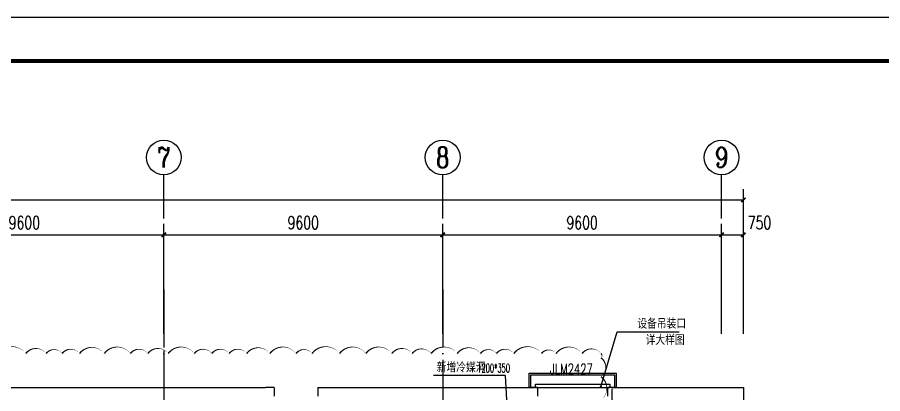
# Model space of a CAD drawing. Extents: x -18502 to 259858, y -468734 to 127958.
# Drawn here: x 52558 to 82347, y -247173 to -234218 of the extents above; entities that cross this region are included whole.
import ezdxf
from ezdxf.enums import TextEntityAlignment as Align

# ---------------------------------------------------------------- set-up
doc = ezdxf.new("R2010")
doc.units = 0
doc.header["$LTSCALE"] = 1000
doc.linetypes.add('参照-弱电底图$0$DASH', pattern=[0.35, 0.25, -0.1])
doc.linetypes.add('参照-弱电底图$0$DOTE', pattern=[2.42, 2, -0.2, 0.02, -0.2])
doc.layers.get('0').update_dxf_attribs({"linetype": 'CONTINUOUS'})
doc.layers.get('Defpoints').update_dxf_attribs({"linetype": 'CONTINUOUS'})
doc.layers.add('TEL_MODI', color=6, linetype='CONTINUOUS', plot=False)
for name, color, linetype in [('参照-TK_A1$0$TK', 161, 'CONTINUOUS'), ('参照-弱电底图$0$0图框', 161, 'CONTINUOUS'), ('参照-弱电底图$0$AXIS', 3, 'CONTINUOUS'), ('参照-弱电底图$0$AXIS_TEXT', 7, 'CONTINUOUS'), ('参照-弱电底图$0$DIM_LEAD', 3, 'CONTINUOUS'), ('参照-弱电底图$0$DOTE', 14, '参照-弱电底图$0$DOTE'), ('参照-弱电底图$0$PUB_TEXT', 7, 'CONTINUOUS'), ('参照-弱电底图$0$WALL', 2, 'CONTINUOUS'), ('参照-弱电底图$0$WINDOW', 4, 'CONTINUOUS'), ('参照-弱电底图$0$WINDOW_TEXT', 7, 'CONTINUOUS'), ('参照-弱电底图$0$排水线', 150, 'CONTINUOUS')]:
    doc.layers.add(name, color=color, linetype=linetype)
doc.styles.add('参照-弱电底图$0$_TCH_AXIS', font='COMPLEX', dxfattribs={"bigfont": 'GBCBIG.shx'})
doc.styles.add('参照-弱电底图$0$_TCH_DIM', font='SIMPLEX', dxfattribs={"width": 0.8, "bigfont": 'HZTXT.shx'})
doc.styles.add('参照-弱电底图$0$_TCH_DIM_T3', font='SIMPLEX', dxfattribs={"width": 0.705882, "bigfont": 'GBCBIG.shx'})
doc.styles.add('参照-弱电底图$0$_TCH_WINDOW', font='SIMPLEX', dxfattribs={"height": 3.5, "bigfont": 'GBCBIG.shx'})
doc.styles.add('参照-弱电底图$0$COMPLEX', font='COMPLEX', dxfattribs={"bigfont": 'AllInOneBig.shx'})
doc.dimstyles.new('参照-弱电底图$0$_TCH_ARCH&&150', dxfattribs={"dimtxt": 446.25, "dimasz": 150, "dimexe": 375, "dimexo": 450, "dimgap": 189.375, "dimtad": 1, "dimdec": 0, "dimzin": 0, "dimdsep": 46, "dimtxsty": '参照-弱电底图$0$_TCH_DIM_T3', "dimblk": '参照-弱电底图$0$_ArchTick', "dimcen": 0.09, "dimclrt": 7, "dimazin": 2, "dimtfac": 1, "dimtdec": 0, "dimtix": 1, "dimtmove": 2, "dimatfit": 3, "dimfxl": 100, "dimtolj": 1, "dimtzin": 0, "dimarcsym": 0})

# ---------------------------------------------------------------- blocks, each defined once
blk = doc.blocks.new('参照-弱电底图$0$_ArchTick')
at = {"color": 0, "linetype": 'ByBlock', "const_width": 0.4}
blk.add_lwpolyline([(-0.5, -0.5), (0.5, 0.5)], dxfattribs=at)
blk = doc.blocks.new('*D437')
at = {"layer": 'Defpoints', "color": 0, "transparency": 16777216}
for p in [(57600, -241704), (48000, -245566), (57600, -245566)]:
    blk.add_point(p, dxfattribs=at)
at = {"layer": '参照-弱电底图$0$AXIS', "color": 0, "lineweight": -2, "transparency": 16777216}
for p, q in [((48000, -245116), (48000, -241329)), ((57600, -245116), (57600, -241329)), ((48000, -241704), (57600, -241704))]:
    blk.add_line(p, q, dxfattribs=at)
at = {"layer": '参照-弱电底图$0$AXIS', "color": 0, "lineweight": -2, "transparency": 16777216, "xscale": 150, "yscale": 150, "zscale": 150, "rotation": 180}
blk.add_blockref('参照-弱电底图$0$_ArchTick', (48000, -241704), dxfattribs=at)
at = {"layer": '参照-弱电底图$0$AXIS', "color": 0, "lineweight": -2, "transparency": 16777216, "xscale": 150, "yscale": 150, "zscale": 150}
blk.add_blockref('参照-弱电底图$0$_ArchTick', (57600, -241704), dxfattribs=at)
at = {"layer": '参照-弱电底图$0$AXIS', "color": 7, "transparency": 16777216, "insert": (52800, -241291), "char_height": 446.2, "attachment_point": 5, "style": '参照-弱电底图$0$_TCH_DIM_T3'}
blk.add_mtext('\\A1;9600', dxfattribs=at)
blk = doc.blocks.new('*D419')
at = {"layer": 'Defpoints', "color": 0, "transparency": 16777216}
for p in [(67200, -241704), (57600, -245566), (67200, -245566)]:
    blk.add_point(p, dxfattribs=at)
at = {"layer": '参照-弱电底图$0$AXIS', "color": 0, "lineweight": -2, "transparency": 16777216}
for p, q in [((57600, -245116), (57600, -241329)), ((67200, -245116), (67200, -241329)), ((57600, -241704), (67200, -241704))]:
    blk.add_line(p, q, dxfattribs=at)
at = {"layer": '参照-弱电底图$0$AXIS', "color": 0, "lineweight": -2, "transparency": 16777216, "xscale": 150, "yscale": 150, "zscale": 150, "rotation": 180}
blk.add_blockref('参照-弱电底图$0$_ArchTick', (57600, -241704), dxfattribs=at)
at = {"layer": '参照-弱电底图$0$AXIS', "color": 0, "lineweight": -2, "transparency": 16777216, "xscale": 150, "yscale": 150, "zscale": 150}
blk.add_blockref('参照-弱电底图$0$_ArchTick', (67200, -241704), dxfattribs=at)
at = {"layer": '参照-弱电底图$0$AXIS', "color": 7, "transparency": 16777216, "insert": (62400, -241291), "char_height": 446.2, "attachment_point": 5, "style": '参照-弱电底图$0$_TCH_DIM_T3'}
blk.add_mtext('\\A1;9600', dxfattribs=at)
blk = doc.blocks.new('*D420')
at = {"layer": 'Defpoints', "color": 0, "transparency": 16777216}
for p in [(76800, -241704), (67200, -245566), (76800, -245566)]:
    blk.add_point(p, dxfattribs=at)
at = {"layer": '参照-弱电底图$0$AXIS', "color": 0, "lineweight": -2, "transparency": 16777216}
for p, q in [((67200, -245116), (67200, -241329)), ((76800, -245116), (76800, -241329)), ((67200, -241704), (76800, -241704))]:
    blk.add_line(p, q, dxfattribs=at)
at = {"layer": '参照-弱电底图$0$AXIS', "color": 0, "lineweight": -2, "transparency": 16777216, "xscale": 150, "yscale": 150, "zscale": 150, "rotation": 180}
blk.add_blockref('参照-弱电底图$0$_ArchTick', (67200, -241704), dxfattribs=at)
at = {"layer": '参照-弱电底图$0$AXIS', "color": 0, "lineweight": -2, "transparency": 16777216, "xscale": 150, "yscale": 150, "zscale": 150}
blk.add_blockref('参照-弱电底图$0$_ArchTick', (76800, -241704), dxfattribs=at)
at = {"layer": '参照-弱电底图$0$AXIS', "color": 7, "transparency": 16777216, "insert": (72000, -241291), "char_height": 446.2, "attachment_point": 5, "style": '参照-弱电底图$0$_TCH_DIM_T3'}
blk.add_mtext('\\A1;9600', dxfattribs=at)
blk = doc.blocks.new('*D421')
at = {"layer": 'Defpoints', "color": 0, "transparency": 16777216}
for p in [(77550, -241704), (76800, -245566), (77550, -245566)]:
    blk.add_point(p, dxfattribs=at)
at = {"layer": '参照-弱电底图$0$AXIS', "color": 0, "lineweight": -2, "transparency": 16777216}
for p, q in [((76800, -245116), (76800, -241329)), ((77550, -245116), (77550, -241329)), ((76800, -241704), (77550, -241704))]:
    blk.add_line(p, q, dxfattribs=at)
at = {"layer": '参照-弱电底图$0$AXIS', "color": 0, "lineweight": -2, "transparency": 16777216, "xscale": 150, "yscale": 150, "zscale": 150, "rotation": 180}
blk.add_blockref('参照-弱电底图$0$_ArchTick', (76800, -241704), dxfattribs=at)
at = {"layer": '参照-弱电底图$0$AXIS', "color": 0, "lineweight": -2, "transparency": 16777216, "xscale": 150, "yscale": 150, "zscale": 150}
blk.add_blockref('参照-弱电底图$0$_ArchTick', (77550, -241704), dxfattribs=at)
at = {"layer": '参照-弱电底图$0$AXIS', "color": 7, "transparency": 16777216, "insert": (78105, -241291), "char_height": 446.2, "attachment_point": 5, "style": '参照-弱电底图$0$_TCH_DIM_T3'}
blk.add_mtext('\\A1;750', dxfattribs=at)
blk = doc.blocks.new('*D422')
at = {"layer": 'Defpoints', "color": 0, "transparency": 16777216}
for p in [(77550, -240504), (-750, -245566), (77550, -245566)]:
    blk.add_point(p, dxfattribs=at)
at = {"layer": '参照-弱电底图$0$AXIS', "color": 0, "lineweight": -2, "transparency": 16777216}
for p, q in [((-750, -245116), (-750, -240129)), ((77550, -245116), (77550, -240129)), ((-750, -240504), (77550, -240504))]:
    blk.add_line(p, q, dxfattribs=at)
at = {"layer": '参照-弱电底图$0$AXIS', "color": 0, "lineweight": -2, "transparency": 16777216, "xscale": 150, "yscale": 150, "zscale": 150, "rotation": 180}
blk.add_blockref('参照-弱电底图$0$_ArchTick', (-750, -240504), dxfattribs=at)
at = {"layer": '参照-弱电底图$0$AXIS', "color": 0, "lineweight": -2, "transparency": 16777216, "xscale": 150, "yscale": 150, "zscale": 150}
blk.add_blockref('参照-弱电底图$0$_ArchTick', (77550, -240504), dxfattribs=at)
at = {"layer": '参照-弱电底图$0$AXIS', "color": 7, "transparency": 16777216, "insert": (38400, -240091), "char_height": 446.2, "attachment_point": 5, "style": '参照-弱电底图$0$_TCH_DIM_T3'}
blk.add_mtext('\\A1;78300', dxfattribs=at)
blk = doc.blocks.new('参照-弱电底图$0$$DorLib2D$00000126')
at = {"color": 0, "linetype": 'Continuous'}
for p, q in [((-0.532, 0.5), (-0.532, 0.9)), ((0.532, 0.9), (0.532, 0.5))]:
    blk.add_line(p, q, dxfattribs=at)
at = {"color": 0, "linetype": '参照-弱电底图$0$DASH'}
for p, q in [((-0.532, 0.9), (0.532, 0.9)), ((-0.532, 0.5), (0.532, 0.5))]:
    blk.add_line(p, q, dxfattribs=at)
blk = doc.blocks.new('参照-弱电底图$0$_AXISO')
at = {"color": 0}
blk.add_circle((0, 0), 0.5, dxfattribs=at)
at = {"layer": '参照-弱电底图$0$AXIS_TEXT', "color": 0, "style": '参照-弱电底图$0$COMPLEX', "width": 1.041667}
blk.add_attdef('A', text='', height=0.56, dxfattribs=at).set_placement((-0.25, -0.28), (0.25, -0.28), align=Align.FIT)

msp = doc.modelspace()

# ---------------------------------------------------------------- linework, layer by layer
at = {"layer": 'TEL_MODI'}
msp.add_lwpolyline([(72650.8, -247388.3, 0, 50, 0.5), (72650.8, -246588.3, 0, 50, 0.5), (72650.8, -245938.3, 0, 50, 0.5), (72650.8, -245791.8, 0, 50, 0.5), (72000.8, -245791.8, 0, 50, 0.5), (71100.8, -245791.8, 0, 50, 0.5), (70600.8, -245791.8, 0, 50, 0.5), (69650.8, -245791.8, 0, 50, 0.5), (69050.8, -245791.8, 0, 50, 0.5), (68500.8, -245791.8, 0, 50, 0.5), (67700.8, -245791.8, 0, 50, 0.5), (66800.8, -245791.8, 0, 50, 0.5), (66150.8, -245791.8, 0, 50, 0.5), (65450.8, -245791.8, 0, 50, 0.5), (64550.8, -245791.8, 0, 50, 0.5), (63650.8, -245791.8, 0, 50, 0.5), (62700.8, -245791.8, 0, 50, 0.5), (62150.8, -245791.8, 0, 50, 0.5), (61250.8, -245791.8, 0, 50, 0.5), (60450.8, -245791.8, 0, 50, 0.5), (59850.8, -245791.8, 0, 50, 0.5), (59250.8, -245791.8, 0, 50, 0.5), (58650.8, -245791.8, 0, 50, 0.5), (57750.8, -245791.8, 0, 50, 0.5), (57050.8, -245791.8, 0, 50, 0.5), (56450.8, -245791.8, 0, 50, 0.5), (55550.8, -245791.8, 0, 50, 0.5), (54700.8, -245791.8, 0, 50, 0.5), (54100.8, -245791.8, 0, 50, 0.5), (53550.8, -245791.8, 0, 50, 0.5), (52850.8, -245791.8, 0, 50, 0.5), (51900.8, -245791.8, 0, 50, 0.5)], format="xyseb", dxfattribs=at)
at = {"layer": '参照-TK_A1$0$TK'}
msp.add_line((-18502.3, -234218.6), (107647.7, -234218.6), dxfattribs=at)
at = {"layer": '参照-TK_A1$0$TK', "const_width": 135}
msp.add_lwpolyline([(106147.7, -235718.6), (106147.7, -321818.6), (-14752.3, -321818.6), (-14752.3, -235718.6)], close=True, dxfattribs=at)
at = {"layer": '参照-弱电底图$0$0图框'}
msp.add_lwpolyline([(-18502.3, -234218.5), (107647.7, -234218.5), (107647.7, -323318.5), (-18502.3, -323318.5)], close=True, dxfattribs=at)
at = {"layer": '参照-弱电底图$0$AXIS', "color": 8}
for p, q in [((57600, -241142.9), (57600, -239642.9)), ((67200, -241142.9), (67200, -239642.9)), ((76800, -241142.9), (76800, -239642.9))]:
    msp.add_line(p, q, dxfattribs=at)
at = {"layer": '参照-弱电底图$0$DIM_LEAD', "color": 8}
for p, q in [((72646.9, -246935.8), (73211.8, -245040.5)), ((73211.8, -245040.5), (75340.6, -245040.5))]:
    msp.add_line(p, q, dxfattribs=at)
at = {"layer": '参照-弱电底图$0$DIM_LEAD', "color": 0}
for p, q in [((69368.3, -246545.3), (66888.8, -246545.3)), ((69432.2, -247798.2), (69368.3, -246545.3))]:
    msp.add_line(p, q, dxfattribs=at)
at = {"layer": '参照-弱电底图$0$DIM_LEAD', "color": 8, "const_width": 40}
msp.add_lwpolyline([(72641.2, -246955, 1), (72652.6, -246916.6, 1)], format="xyb", close=True, dxfattribs=at)
at = {"layer": '参照-弱电底图$0$DOTE', "color": 8}
for p, q in [((57600, -243584.7), (57600, -307897)), ((67200, -243584.7), (67200, -307897)), ((57600, -245684.7), (57600, -308497)), ((73025, -247009.7), (73025, -308531.8))]:
    msp.add_line(p, q, dxfattribs=at)
at = {"layer": '参照-弱电底图$0$WALL', "color": 8}
for p, q in [((52225, -246962.7), (57600, -246962.7)), ((57600, -246962.7), (60150, -246962.7)), ((60150, -246962.7), (61099.9, -246962.7)), ((61399.9, -246962.7), (61099.9, -246962.7)), ((61399.9, -246962.7), (61399.9, -247262.7)), ((62899.9, -246962.7), (62899.9, -247262.7)), ((62899.9, -246962.7), (67200, -246962.7)), ((67200, -246962.7), (68174.5, -246962.7)), ((68174.5, -246962.7), (70345, -246962.7)), ((70475, -246962.7), (70345, -246962.7)), ((70475, -247262.7), (70475, -246962.7)), ((73025, -246962.7), (72875, -246962.7)), ((72875, -246962.7), (72875, -247262.7)), ((73025, -246962.7), (77550, -246962.7)), ((77550, -246962.7), (77550, -249812.7))]:
    msp.add_line(p, q, dxfattribs=at)
at = {"layer": '参照-弱电底图$0$排水线', "color": 8}
for points in [[(70475, -246962.7), (70175, -246962.7), (70175, -246462.7), (73175, -246462.7), (73175, -246962.7), (72875, -246962.7)], [(70235, -246962.7), (70235, -246522.7), (73115, -246522.7), (73115, -246962.7)]]:
    msp.add_lwpolyline(points, dxfattribs=at)

# ---------------------------------------------------------------- block references
at = {"layer": '参照-弱电底图$0$AXIS', "color": 8}
ref = msp.add_blockref('参照-弱电底图$0$_AXISO', (57600, -239042.9), dxfattribs=dict(at, xscale=1200, yscale=1200, zscale=1200))
ref.add_attrib('A', '7', dxfattribs={"layer": '参照-弱电底图$0$AXIS_TEXT', "height": 698.9, "style": '参照-弱电底图$0$_TCH_AXIS'}).set_placement((57367, -239392.4), (57833, -239392.4), align=Align.FIT)
ref = msp.add_blockref('参照-弱电底图$0$_AXISO', (67200, -239042.9), dxfattribs=dict(at, xscale=1200, yscale=1200, zscale=1200))
ref.add_attrib('A', '8', dxfattribs={"layer": '参照-弱电底图$0$AXIS_TEXT', "height": 698.9, "style": '参照-弱电底图$0$_TCH_AXIS'}).set_placement((66967, -239392.4), (67433, -239392.4), align=Align.FIT)
ref = msp.add_blockref('参照-弱电底图$0$_AXISO', (76800, -239042.9), dxfattribs=dict(at, xscale=1200, yscale=1200, zscale=1200))
ref.add_attrib('A', '9', dxfattribs={"layer": '参照-弱电底图$0$AXIS_TEXT', "height": 698.9, "style": '参照-弱电底图$0$_TCH_AXIS'}).set_placement((76567, -239392.4), (77033, -239392.4), align=Align.FIT)
at = {"layer": '参照-弱电底图$0$WINDOW', "color": 8}
ref = msp.add_blockref('参照-弱电底图$0$$DorLib2D$00000126', (71675, -247112.7), dxfattribs=dict(at, xscale=2400, yscale=300, zscale=2400))
ref.add_attrib('A', 'JLM2427', (70889, -246506.2), dxfattribs={"layer": '参照-弱电底图$0$WINDOW_TEXT', "height": 357, "style": '参照-弱电底图$0$_TCH_WINDOW', "width": 0.705882})

# ---------------------------------------------------------------- texts
at = {"layer": '参照-弱电底图$0$PUB_TEXT', "color": 8, "style": '参照-弱电底图$0$_TCH_DIM', "width": 0.8}
for s, p in [('设备吊装口', (73899.6, -244935.5)), ('详大样图', (74186.2, -245495.5))]:
    msp.add_text(s, height=350, dxfattribs=at).set_placement(p)
at = {"layer": '参照-弱电底图$0$PUB_TEXT', "color": 0, "style": '参照-弱电底图$0$_TCH_DIM'}
for s, height, width, p in [('新增冷媒洞', 350, 0.8, (66993.8, -246440.3)), ('1200*350', 297.5, 0.564706, (68393.8, -246440.3))]:
    msp.add_text(s, height=height, dxfattribs=dict(at, width=width)).set_placement(p)

# ---------------------------------------------------------------- dimensions: what is measured, and where the dimension line sits
at = {"layer": '参照-弱电底图$0$AXIS', "color": 8}
for p1, p2, distance, picture, middle in [((-750, -245566), (77550, -245566), 5062, '*D422', (38400, -240091.5)), ((48000, -245566), (57600, -245566), 3862, '*D437', (52800, -241291.5)), ((57600, -245566), (67200, -245566), 3862, '*D419', (62400, -241291.5)), ((67200, -245566), (76800, -245566), 3862, '*D420', (72000, -241291.5))]:
    dim = msp.add_aligned_dim(p1=p1, p2=p2, distance=distance, dimstyle='参照-弱电底图$0$_TCH_ARCH&&150', dxfattribs=at)
    dim.commit()
    dim.dimension.update_dxf_attribs({"geometry": picture, "text_midpoint": middle})
dim = msp.add_linear_dim(base=(77550, -241704), p1=(76800, -245566), p2=(77550, -245566), angle=0, dimstyle='参照-弱电底图$0$_TCH_ARCH&&150', dxfattribs=at)
dim.commit()
dim.dimension.update_dxf_attribs({"geometry": '*D421', "text_midpoint": (78105, -241291.5), "dimtype": 161})

doc.saveas('drawing.dxf')
